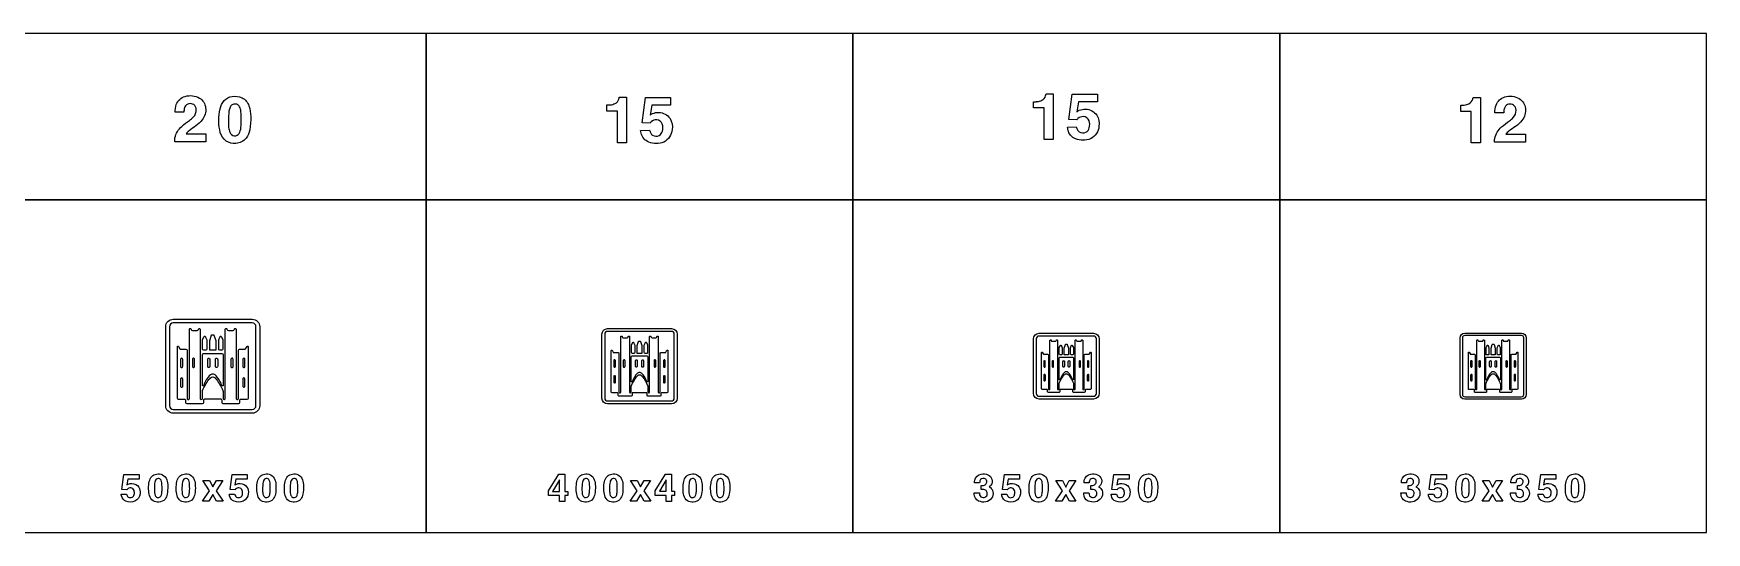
# Model space of a CAD drawing. Extents: x 0 to 18160, y 0 to 2655.
# Drawn here: x 9262 to 18160, y 0 to 2655 of the extents above; entities that cross this region are included whole.
import ezdxf

# ---------------------------------------------------------------- set-up
doc = ezdxf.new("R2010")
doc.units = 0
doc.header["$MEASUREMENT"] = 0

msp = doc.modelspace()

# ---------------------------------------------------------------- linework, layer by layer
for points in [[(9080, 1770), (11350, 1770), (11350, 2655), (9080, 2655)], [(11350, 1770), (13620, 1770), (13620, 2655), (11350, 2655)], [(13620, 1770), (15890, 1770), (15890, 2655), (13620, 2655)], [(15890, 1770), (18160, 1770), (18160, 2655), (15890, 2655)], [(9080, 0), (11350, 0), (11350, 1770), (9080, 1770)], [(11350, 0), (13620, 0), (13620, 1770), (11350, 1770)], [(13620, 0), (15890, 0), (15890, 1770), (13620, 1770)], [(15890, 0), (18160, 0), (18160, 1770), (15890, 1770)], [(10198.2, 221.797), (10163.1, 276.346), (10197.9, 276.346), (10216.2, 242.294), (10234.9, 276.346), (10269, 276.346), (10233.5, 222.318), (10270, 166.299), (10235.4, 166.299), (10215.6, 202.389), (10195.2, 166.299), (10161, 166.299)], [(12001, 222.096), (12055.2, 309.963), (12087.1, 309.963), (12087.1, 219.229), (12103.3, 219.229), (12103.3, 196.409), (12087.1, 196.409), (12087.1, 165.058), (12058.6, 165.058), (12058.6, 196.409), (12001, 196.409)], [(12058.6, 280.769), (12022.6, 219.229), (12058.6, 219.229)], [(12472.5, 221.797), (12437.4, 276.346), (12472.2, 276.347), (12490.5, 242.294), (12509.2, 276.347), (12543.3, 276.347), (12507.8, 222.318), (12544.3, 166.299), (12509.7, 166.299), (12489.9, 202.389), (12469.5, 166.299), (12435.3, 166.299)], [(12569, 222.114), (12623.3, 309.981), (12655.1, 309.981), (12655.1, 219.246), (12671.3, 219.246), (12671.3, 196.427), (12655.1, 196.427), (12655.1, 165.076), (12626.6, 165.076), (12626.6, 196.427), (12569, 196.427)], [(12626.6, 280.787), (12590.6, 219.246), (12626.6, 219.246)], [(14734.2, 221.783), (14699.1, 276.333), (14733.9, 276.333), (14752.1, 242.281), (14770.8, 276.333), (14805, 276.333), (14769.4, 222.304), (14806, 166.285), (14771.4, 166.285), (14751.6, 202.375), (14731.2, 166.285), (14697, 166.285)], [(17004.2, 221.783), (16969.1, 276.333), (17003.9, 276.333), (17022.1, 242.281), (17040.8, 276.333), (17075, 276.333), (17039.4, 222.304), (17076, 166.285), (17041.4, 166.285), (17021.6, 202.375), (17001.2, 166.285), (16967, 166.285)]]:
    msp.add_lwpolyline(points, close=True)
for points in [[(10012.9, 2078.85, -0.0640343), (10014.2, 2099.78, -0.161687), (10050, 2160.33, -0.0283718), (10091.8, 2192.71, 0.0545111), (10112.7, 2210.64, 0.192461), (10127.7, 2250.18, 0.234238), (10114.1, 2276.56, 0.196223), (10088.8, 2281.34, 0.252425), (10066.8, 2264.16, 0.0856617), (10062.7, 2247.14, 0.0202329), (10062, 2235.45), (10015.3, 2235.45, -0.0983795), (10021.4, 2276.76, -0.245047), (10067.6, 2319.89, -0.207102), (10144.5, 2311.55, -0.233443), (10177, 2259.22, -0.20961), (10158.8, 2195.04, -0.0785124), (10124.9, 2163.57, 0.0107372), (10089.1, 2137.78, 0.0665092), (10073.2, 2121.74), (10177.7, 2121.74), (10177.7, 2078.85)], [(10247.9, 2191.49, -0.0563084), (10253.9, 2254.33, -0.130301), (10276.1, 2298.12, -0.174843), (10317.9, 2319.53, -0.147552), (10371, 2312.9, -0.192146), (10407.8, 2269.73, -0.0833996), (10417.1, 2212.7, -0.0545507), (10412.1, 2141.92, -0.116773), (10393, 2097.85, -0.221099), (10338.1, 2070.16, -0.162564), (10286.7, 2082.68, -0.174743), (10255.4, 2128.1, -0.0640867), (10247.9, 2186.79)], [(12310.9, 2274.45), (12324.1, 2274.45, 0.0261527), (12330.1, 2275.12, 0.0824327), (12354.9, 2282.34, 0.211118), (12374.9, 2306.08, 0.0230957), (12377.6, 2315.99), (12415.7, 2315.99), (12415.7, 2074.01), (12367.1, 2074.01), (12367.1, 2241.03), (12310.9, 2241.03)], [(12491, 2139), (12538, 2140.78, 0.0452719), (12544.4, 2124.55, 0.0567733), (12549.1, 2117.67, 0.070207), (12553.5, 2114.2, 0.264984), (12589.6, 2112.3, 0.20748), (12607, 2135.41, 0.147389), (12605.8, 2173.44, 0.308532), (12576.4, 2194.85, 0.215743), (12546.7, 2184.62, 0.028781), (12541.3, 2178.38), (12498.7, 2180.39), (12516.5, 2315.07), (12650.5, 2315.07), (12650.5, 2273.2), (12550.1, 2273.2), (12541.1, 2221.19, -0.0211252), (12554.1, 2228.73, -0.121371), (12587.4, 2234.58, -0.244671), (12647.2, 2202.63, -0.173069), (12658.8, 2143.5, -0.256779), (12613.6, 2077.51, -0.199585), (12534, 2076.44, -0.245625), (12493.7, 2125.34, -0.0170062)], [(14580.9, 2291.94), (14594, 2291.94, 0.0261527), (14600.1, 2292.61, 0.0824327), (14624.9, 2299.84, 0.211118), (14644.9, 2323.58, 0.0230957), (14647.6, 2333.49), (14685.7, 2333.49), (14685.7, 2091.51), (14637.1, 2091.51), (14637.1, 2258.53), (14580.9, 2258.53)], [(14761, 2156.5), (14808, 2158.28, 0.0452719), (14814.4, 2142.04, 0.0567733), (14819.1, 2135.17, 0.070207), (14823.5, 2131.7, 0.264984), (14859.6, 2129.8, 0.20748), (14877, 2152.9, 0.147389), (14875.8, 2190.94, 0.308532), (14846.4, 2212.34, 0.215743), (14816.7, 2202.11, 0.028781), (14811.3, 2195.87), (14768.7, 2197.89), (14786.5, 2332.56), (14920.5, 2332.56), (14920.5, 2290.7), (14820.1, 2290.7), (14811.1, 2238.69, -0.0211252), (14824, 2246.23, -0.121371), (14857.4, 2252.08, -0.244671), (14917.2, 2220.12, -0.173069), (14928.7, 2161, -0.256779), (14883.6, 2095.01, -0.199585), (14804, 2093.94, -0.245625), (14763.7, 2142.83, -0.0170062)], [(16852.4, 2273.43), (16865.5, 2273.43, 0.0261527), (16871.5, 2274.1, 0.0824327), (16896.4, 2281.32, 0.211118), (16916.4, 2305.06, 0.0230957), (16919, 2314.97), (16957.1, 2314.97), (16957.1, 2072.99), (16908.5, 2072.99), (16908.5, 2240.01), (16852.4, 2240.01)], [(17032.5, 2075.98, -0.0640343), (17033.8, 2096.92, -0.161687), (17069.6, 2157.46, -0.0283718), (17111.4, 2189.85, 0.0545111), (17132.3, 2207.78, 0.192461), (17147.3, 2247.31, 0.234238), (17133.7, 2273.69, 0.196223), (17108.4, 2278.47, 0.252425), (17086.4, 2261.29, 0.0856617), (17082.3, 2244.27, 0.0202329), (17081.6, 2232.58), (17034.9, 2232.58, -0.0983795), (17041, 2273.89, -0.245047), (17087.1, 2317.02, -0.207102), (17164.1, 2308.69, -0.233443), (17196.6, 2256.36, -0.20961), (17178.4, 2192.18, -0.0785124), (17144.5, 2160.7, 0.0107372), (17108.7, 2134.91, 0.0665092), (17092.8, 2118.88), (17197.3, 2118.88), (17197.3, 2075.98)], [(10299.2, 2160.96, 0.0124589), (10299.8, 2154.64, 0.0668192), (10305.4, 2129.25, 0.615362), (10356.3, 2123.64, 0.0726881), (10361.7, 2136.67, 0.0588562), (10366.4, 2173.95, 0.0389037), (10364.8, 2240.94, 0.084671), (10358.2, 2264.28, 0.156013), (10346.8, 2276.44, 0.143208), (10331, 2279.4, 0.172584), (10315.3, 2273.2, 0.132565), (10305.3, 2257.64, 0.0498315), (10300.8, 2235.92, 0.0368731)], [(10005, 634.997, -0.414213), (9965, 674.997), (9965, 1095, -0.414213), (10005, 1135), (10425, 1135, -0.414213), (10465, 1095), (10465, 674.997, -0.414213), (10425, 634.997)], [(10005, 654.997), (10425, 654.997, 0.414213), (10445, 674.997), (10445, 1095, 0.414213), (10425, 1115), (10005, 1115, 0.414213), (9985, 1095), (9985, 674.997, 0.414213)], [(10215, 827.808, -0.213865), (10227.4, 822.525), (10231.1, 818.558, -0.0188007), (10235.2, 814.441, -0.0566553), (10268.8, 756.271, -0.10326), (10269.8, 751.698), (10269.8, 715.95), (10269.8, 713.051, 0.414011), (10275.8, 707.338, 0.4145), (10281.8, 713.058), (10281.9, 1070.95), (10281.9, 1081.94, -0.413957), (10284.7, 1084.79), (10287.9, 1084.79, -0.361631), (10290.7, 1082.45), (10291.2, 1080.09, 0.361897), (10298.2, 1074.24), (10322.9, 1074.24, 0.364672), (10329.9, 1080.15), (10330.3, 1082.44, -0.364327), (10333.1, 1084.81), (10336.4, 1084.81, -0.413983), (10339.2, 1081.95), (10339.2, 1074.24), (10339.2, 713.058, 0.414406), (10344.9, 707.338), (10345.8, 707.338, 0.414515), (10351.5, 713.058), (10351.5, 970.518, -0.413715), (10357.2, 976.226), (10387.7, 976.222, 0.268302), (10390.2, 977.652), (10397.6, 990.435, -0.766535), (10402.9, 989.007), (10402.9, 976.221), (10402.9, 713.039, -0.413683), (10397.2, 707.33), (10363, 707.33, 0.414575), (10357.3, 701.613), (10357.3, 690.899, -0.413793), (10351.6, 685.187), (10270.4, 685.187, -0.414028), (10264.7, 690.903), (10264.7, 695.05), (10264.7, 699.156), (10264.7, 703.122, 0.414398), (10259, 708.835), (10215, 708.835), (10171, 708.835, 0.414398), (10165.3, 703.122), (10165.3, 699.156), (10165.3, 695.05), (10165.3, 690.903, -0.414028), (10159.6, 685.187), (10078.4, 685.187, -0.413793), (10072.7, 690.899), (10072.7, 701.613, 0.414575), (10067, 707.33), (10032.8, 707.33, -0.413683), (10027.1, 713.039), (10027.1, 976.221), (10027.1, 989.007, -0.766535), (10032.4, 990.435), (10039.8, 977.652, 0.268302), (10042.3, 976.222), (10072.8, 976.226, -0.413715), (10078.5, 970.518), (10078.5, 713.058, 0.414515), (10084.2, 707.338), (10085.1, 707.338, 0.414406), (10090.8, 713.058), (10090.8, 1074.24), (10090.8, 1081.95, -0.413983), (10093.6, 1084.81), (10096.9, 1084.81, -0.364327), (10099.7, 1082.44), (10100.1, 1080.15, 0.364672), (10107.1, 1074.24), (10131.8, 1074.24, 0.361897), (10138.8, 1080.09), (10139.3, 1082.45, -0.361631), (10142.1, 1084.79), (10145.3, 1084.79, -0.413957), (10148.1, 1081.94), (10148.1, 1070.95), (10148.2, 713.058, 0.4145), (10154.2, 707.338, 0.414011), (10160.2, 713.051), (10160.2, 715.95), (10160.2, 751.698, -0.10326), (10161.2, 756.271, -0.0566553), (10194.8, 814.441, -0.0188007), (10198.9, 818.558), (10202.6, 822.525, -0.213865)], [(12315, 684.997, -0.414213), (12285, 714.997), (12285, 1055, -0.414213), (12315, 1085), (12655, 1085, -0.414213), (12685, 1055), (12685, 714.997, -0.414213), (12655, 684.997)], [(12315, 699.997), (12655, 699.997, 0.414213), (12670, 714.997), (12670, 1055, 0.414213), (12655, 1070), (12315, 1070, 0.414213), (12300, 1055), (12300, 714.997, 0.414213)], [(10169.6, 1042.69, -0.143907), (10171.3, 1044.39, -0.315828), (10174.7, 1043.54, -0.00437093), (10176.2, 1041.09, -0.03275), (10177.4, 1038.79), (10183.3, 1025.61), (10183.3, 976.069, -0.413808), (10177.6, 970.36), (10166.9, 970.359, -0.413817), (10161.2, 976.069), (10161.2, 1026.11)], [(10215, 1051.92), (10219.1, 1051.92, -0.324778), (10221.8, 1049.95), (10230.9, 1021.88), (10230.9, 970.367), (10215, 970.367), (10199, 970.367), (10199, 1021.88), (10208.2, 1049.95, -0.324778), (10210.9, 1051.92)], [(10260.4, 1042.69), (10268.8, 1026.11), (10268.8, 976.069, -0.413817), (10263.1, 970.359), (10252.4, 970.36, -0.413808), (10246.7, 976.069), (10246.7, 1025.61), (10252.6, 1038.79, -0.03275), (10253.8, 1041.09, -0.00437093), (10255.3, 1043.54, -0.315828), (10258.7, 1044.39, -0.143907)], [(12485, 839.246, -0.213865), (12494.9, 835.02), (12497.9, 831.846, -0.0188007), (12501.2, 828.552, -0.0566553), (12528.1, 782.016, -0.10326), (12528.8, 778.358), (12528.8, 749.76), (12528.8, 747.441, 0.414011), (12533.6, 742.87, 0.4145), (12538.5, 747.446), (12538.5, 1033.76), (12538.5, 1042.55, -0.413957), (12540.8, 1044.83), (12543.3, 1044.83, -0.361631), (12545.6, 1042.96), (12545.9, 1041.07, 0.361897), (12551.5, 1036.39), (12571.3, 1036.39, 0.364672), (12576.9, 1041.12), (12577.2, 1042.95, -0.364327), (12579.5, 1044.85), (12582.1, 1044.85, -0.413983), (12584.4, 1042.56), (12584.4, 1036.39), (12584.4, 747.446, 0.414406), (12588.9, 742.87), (12589.6, 742.87, 0.414515), (12594.2, 747.446), (12594.2, 953.414, -0.413715), (12598.8, 957.981), (12623.2, 957.977, 0.268302), (12625.2, 959.121), (12631.1, 969.348, -0.766535), (12635.3, 968.205), (12635.3, 957.976), (12635.3, 747.43, -0.413683), (12630.8, 742.864), (12603.4, 742.864, 0.414575), (12598.8, 738.29), (12598.8, 729.718, -0.413793), (12594.3, 725.149), (12529.3, 725.149, -0.414028), (12524.8, 729.722), (12524.8, 733.04), (12524.8, 736.324), (12524.8, 739.497, 0.414398), (12520.2, 744.068), (12485, 744.068), (12449.8, 744.068, 0.414398), (12445.2, 739.497), (12445.2, 736.324), (12445.2, 733.04), (12445.2, 729.722, -0.414028), (12440.7, 725.149), (12375.7, 725.149, -0.413793), (12371.2, 729.718), (12371.2, 738.29, 0.414575), (12366.6, 742.864), (12339.2, 742.864, -0.413683), (12334.7, 747.43), (12334.7, 957.976), (12334.7, 968.205, -0.766535), (12338.9, 969.348), (12344.8, 959.121, 0.268302), (12346.8, 957.977), (12371.2, 957.981, -0.413715), (12375.8, 953.414), (12375.8, 747.446, 0.414515), (12380.4, 742.87), (12381.1, 742.87, 0.414406), (12385.6, 747.446), (12385.6, 1036.39), (12385.6, 1042.56, -0.413983), (12387.9, 1044.85), (12390.5, 1044.85, -0.364327), (12392.7, 1042.95), (12393.1, 1041.12, 0.364672), (12398.7, 1036.39), (12418.5, 1036.39, 0.361897), (12424.1, 1041.07), (12424.4, 1042.96, -0.361631), (12426.7, 1044.83), (12429.2, 1044.83, -0.413957), (12431.5, 1042.55), (12431.5, 1033.76), (12431.5, 747.446, 0.4145), (12436.3, 742.87, 0.414011), (12441.2, 747.441), (12441.2, 749.76), (12441.2, 778.358, -0.10326), (12441.9, 782.016, -0.0566553), (12468.8, 828.552, -0.0188007), (12472.1, 831.846), (12475.1, 835.02, -0.213865)], [(12448.7, 1011.15, -0.143907), (12450, 1012.51, -0.315828), (12452.8, 1011.84, -0.00437093), (12454, 1009.87, -0.03275), (12454.9, 1008.03), (12459.7, 997.485), (12459.7, 957.855, -0.413808), (12455.1, 953.288), (12446.5, 953.287, -0.413817), (12442, 957.855), (12442, 997.885)], [(12485, 1018.54), (12488.3, 1018.54, -0.324778), (12490.4, 1016.96), (12497.8, 994.507), (12497.8, 953.293), (12485, 953.293), (12472.2, 953.293), (12472.2, 994.507), (12479.6, 1016.96, -0.324778), (12481.7, 1018.54)], [(12521.3, 1011.15), (12528, 997.885), (12528, 957.855, -0.413817), (12523.5, 953.287), (12514.9, 953.288, -0.413808), (12510.3, 957.855), (12510.3, 997.485), (12515.1, 1008.03, -0.03275), (12516, 1009.87, -0.00437093), (12517.2, 1011.84, -0.315828), (12520, 1012.51, -0.143907)], [(14610, 709.997, -0.414213), (14580, 739.997), (14580, 1030, -0.414213), (14610, 1060), (14900, 1060, -0.414213), (14930, 1030), (14930, 739.997, -0.414213), (14900, 709.997)], [(14610, 724.997), (14900, 724.997, 0.414213), (14915, 739.997), (14915, 1030, 0.414213), (14900, 1045), (14610, 1045, 0.414213), (14595, 1030), (14595, 739.997, 0.414213)], [(14755, 844.965, -0.213865), (14763.7, 841.267), (14766.3, 838.49, -0.0188007), (14769.2, 835.608, -0.0566553), (14792.7, 794.889, -0.10326), (14793.4, 791.688), (14793.4, 766.664), (14793.4, 764.635, 0.414011), (14797.6, 760.636, 0.4145), (14801.8, 764.64), (14801.8, 1015.16), (14801.8, 1022.85, -0.413957), (14803.8, 1024.85), (14806, 1024.85, -0.361631), (14808, 1023.21), (14808.3, 1021.56, 0.361897), (14813.2, 1017.46), (14830.5, 1017.46, 0.364672), (14835.4, 1021.6), (14835.7, 1023.2, -0.364327), (14837.7, 1024.86), (14839.9, 1024.86, -0.413983), (14841.9, 1022.86), (14841.9, 1017.46), (14842, 764.64, 0.414406), (14845.9, 760.636), (14846.6, 760.636, 0.414515), (14850.6, 764.64), (14850.6, 944.862, -0.413715), (14854.6, 948.858), (14875.9, 948.855, 0.268302), (14877.6, 949.856), (14882.8, 958.804, -0.766535), (14886.5, 957.804), (14886.5, 948.854), (14886.6, 764.626, -0.413683), (14882.6, 760.63), (14858.6, 760.63, 0.414575), (14854.6, 756.628), (14854.6, 749.128, -0.413793), (14850.6, 745.13), (14793.8, 745.13, -0.414028), (14789.8, 749.131), (14789.8, 752.035), (14789.8, 754.909), (14789.8, 757.685, 0.414398), (14785.8, 761.684), (14755, 761.684), (14724.2, 761.684, 0.414398), (14720.2, 757.685), (14720.2, 754.909), (14720.2, 752.035), (14720.2, 749.131, -0.414028), (14716.2, 745.13), (14659.4, 745.13, -0.413793), (14655.4, 749.128), (14655.4, 756.628, 0.414575), (14651.4, 760.63), (14627.4, 760.63, -0.413683), (14623.4, 764.626), (14623.4, 948.854), (14623.4, 957.804, -0.766535), (14627.2, 958.804), (14632.3, 949.856, 0.268302), (14634.1, 948.855), (14655.4, 948.858, -0.413715), (14659.4, 944.862), (14659.4, 764.64, 0.414515), (14663.4, 760.636), (14664, 760.636, 0.414406), (14668, 764.64), (14668, 1017.46), (14668, 1022.86, -0.413983), (14670, 1024.86), (14672.3, 1024.86, -0.364327), (14674.3, 1023.2), (14674.6, 1021.6, 0.364672), (14679.5, 1017.46), (14696.8, 1017.46, 0.361897), (14701.7, 1021.56), (14702, 1023.21, -0.361631), (14704, 1024.85), (14706.2, 1024.85, -0.413957), (14708.2, 1022.85), (14708.2, 1015.16), (14708.2, 764.64, 0.4145), (14712.4, 760.636, 0.414011), (14716.6, 764.635), (14716.6, 766.664), (14716.6, 791.688, -0.10326), (14717.3, 794.889, -0.0566553), (14740.8, 835.608, -0.0188007), (14743.7, 838.49), (14746.3, 841.267, -0.213865)], [(14723.2, 995.381, -0.143907), (14724.4, 996.575, -0.315828), (14726.8, 995.98, -0.00437093), (14727.9, 994.265, -0.03275), (14728.7, 992.654), (14732.8, 983.424), (14732.8, 948.747, -0.413808), (14728.8, 944.751), (14721.3, 944.75, -0.413817), (14717.3, 948.747), (14717.3, 983.774)], [(14755, 1001.84), (14757.9, 1001.84, -0.324778), (14759.8, 1000.46), (14766.2, 980.818), (14766.2, 944.756), (14755, 944.756), (14743.8, 944.756), (14743.8, 980.818), (14750.2, 1000.46, -0.324778), (14752.1, 1001.84)], [(14786.8, 995.381), (14792.7, 983.774), (14792.7, 948.747, -0.413817), (14788.7, 944.75), (14781.2, 944.751, -0.413808), (14777.2, 948.747), (14777.2, 983.424), (14781.3, 992.654, -0.03275), (14782.1, 994.265, -0.00437093), (14783.2, 995.98, -0.315828), (14785.6, 996.575, -0.143907)], [(16874, 709.997, -0.414213), (16850, 733.997), (16850, 1036, -0.414213), (16874, 1060), (17176, 1060, -0.414213), (17200, 1036), (17200, 733.997, -0.414213), (17176, 709.997)], [(16874, 721.997), (17176, 721.997, 0.414213), (17188, 733.997), (17188, 1036, 0.414213), (17176, 1048), (16874, 1048, 0.414213), (16862, 1036), (16862, 733.997, 0.414213)], [(17025, 844.965, -0.213865), (17033.7, 841.267), (17036.3, 838.49, -0.0188007), (17039.2, 835.608, -0.0566553), (17062.7, 794.889, -0.10326), (17063.4, 791.688), (17063.4, 766.664), (17063.4, 764.635, 0.414011), (17067.6, 760.636, 0.4145), (17071.8, 764.64), (17071.8, 1015.16), (17071.8, 1022.85, -0.413957), (17073.8, 1024.85), (17076, 1024.85, -0.361631), (17078, 1023.21), (17078.3, 1021.56, 0.361897), (17083.2, 1017.46), (17100.5, 1017.46, 0.364672), (17105.4, 1021.6), (17105.7, 1023.2, -0.364327), (17107.7, 1024.86), (17109.9, 1024.86, -0.413983), (17111.9, 1022.86), (17111.9, 1017.46), (17112, 764.64, 0.414406), (17115.9, 760.636), (17116.6, 760.636, 0.414515), (17120.6, 764.64), (17120.6, 944.862, -0.413715), (17124.6, 948.858), (17145.9, 948.855, 0.268302), (17147.6, 949.856), (17152.8, 958.804, -0.766535), (17156.5, 957.804), (17156.5, 948.854), (17156.6, 764.626, -0.413683), (17152.6, 760.63), (17128.6, 760.63, 0.414575), (17124.6, 756.628), (17124.6, 749.128, -0.413793), (17120.6, 745.13), (17063.8, 745.13, -0.414028), (17059.8, 749.131), (17059.8, 752.035), (17059.8, 754.909), (17059.8, 757.685, 0.414398), (17055.8, 761.684), (17025, 761.684), (16994.2, 761.684, 0.414398), (16990.2, 757.685), (16990.2, 754.909), (16990.2, 752.035), (16990.2, 749.131, -0.414028), (16986.2, 745.13), (16929.4, 745.13, -0.413793), (16925.4, 749.128), (16925.4, 756.628, 0.414575), (16921.4, 760.63), (16897.4, 760.63, -0.413683), (16893.4, 764.626), (16893.4, 948.854), (16893.4, 957.804, -0.766535), (16897.2, 958.804), (16902.3, 949.856, 0.268302), (16904.1, 948.855), (16925.4, 948.858, -0.413715), (16929.4, 944.862), (16929.4, 764.64, 0.414515), (16933.4, 760.636), (16934, 760.636, 0.414406), (16938, 764.64), (16938, 1017.46), (16938, 1022.86, -0.413983), (16940, 1024.86), (16942.3, 1024.86, -0.364327), (16944.3, 1023.2), (16944.6, 1021.6, 0.364672), (16949.5, 1017.46), (16966.8, 1017.46, 0.361897), (16971.7, 1021.56), (16972, 1023.21, -0.361631), (16974, 1024.85), (16976.2, 1024.85, -0.413957), (16978.2, 1022.85), (16978.2, 1015.16), (16978.2, 764.64, 0.4145), (16982.4, 760.636, 0.414011), (16986.6, 764.635), (16986.6, 766.664), (16986.6, 791.688, -0.10326), (16987.3, 794.889, -0.0566553), (17010.8, 835.608, -0.0188007), (17013.7, 838.49), (17016.3, 841.267, -0.213865)], [(16993.2, 995.381, -0.143907), (16994.4, 996.575, -0.315828), (16996.8, 995.98, -0.00437093), (16997.9, 994.265, -0.03275), (16998.7, 992.654), (17002.8, 983.424), (17002.8, 948.747, -0.413808), (16998.8, 944.751), (16991.3, 944.75, -0.413817), (16987.3, 948.747), (16987.3, 983.774)], [(17025, 1001.84), (17027.9, 1001.84, -0.324778), (17029.8, 1000.46), (17036.2, 980.818), (17036.2, 944.756), (17025, 944.756), (17013.8, 944.756), (17013.8, 980.818), (17020.2, 1000.46, -0.324778), (17022.1, 1001.84)], [(17056.8, 995.381), (17062.7, 983.774), (17062.7, 948.747, -0.413817), (17058.7, 944.75), (17051.2, 944.751, -0.413808), (17047.2, 948.747), (17047.2, 983.424), (17051.3, 992.654, -0.03275), (17052.1, 994.265, -0.00437093), (17053.2, 995.98, -0.315828), (17055.6, 996.575, -0.143907)], [(10049.4, 927.152, 0.23797), (10044.9, 924.804, 0.160744), (10043.6, 920.729), (10043.6, 884.498, 0.210828), (10045.7, 879.523, 0.18663), (10049.5, 878.075, 0.238071), (10054, 880.415, 0.160792), (10055.3, 884.498), (10055.3, 920.727, 0.210924), (10053.1, 925.711, 0.186708)], [(10112.6, 927.152, 0.23797), (10108.1, 924.804, 0.160744), (10106.8, 920.729), (10106.8, 884.498, 0.210828), (10108.9, 879.523, 0.18663), (10112.6, 878.075, 0.238071), (10117.2, 880.415, 0.160792), (10118.5, 884.498), (10118.5, 920.727, 0.210924), (10116.3, 925.711, 0.186708)], [(10215, 952.998), (10264, 952.998, -0.413678), (10269.7, 947.29), (10269.7, 781.049), (10264.7, 781.049), (10263.3, 781.074, 0.139294), (10227.5, 839.096, 0.187608), (10219.8, 842.096), (10215, 842.095), (10210.2, 842.096, 0.187608), (10202.5, 839.096, 0.139294), (10166.7, 781.074), (10165.3, 781.049), (10160.3, 781.049), (10160.3, 947.29, -0.413678), (10166, 952.998)], [(10194.3, 927.152, -0.238293), (10198.8, 924.82, -0.160912), (10200.2, 920.727), (10200.2, 884.498, -0.210746), (10198, 879.525, -0.186552), (10194.3, 878.075, -0.238175), (10189.8, 880.413, -0.160853), (10188.4, 884.498), (10188.4, 920.729, -0.210664), (10190.6, 925.694, -0.186486)], [(10235.7, 927.152, -0.23797), (10240.2, 924.804, -0.160744), (10241.6, 920.729), (10241.6, 884.498, -0.210828), (10239.4, 879.523, -0.18663), (10235.7, 878.075, -0.238071), (10231.2, 880.415, -0.160792), (10229.8, 884.498), (10229.8, 920.727, -0.210924), (10232, 925.711, -0.186708)], [(10317.4, 927.152, 0.238293), (10312.8, 924.82, 0.160912), (10311.5, 920.727), (10311.5, 884.498, 0.210746), (10313.6, 879.525, 0.186552), (10317.4, 878.075, 0.238175), (10321.9, 880.413, 0.160853), (10323.2, 884.498), (10323.2, 920.729, 0.210664), (10321.1, 925.694, 0.186486)], [(10380.6, 927.152, 0.238293), (10376, 924.82, 0.160912), (10374.7, 920.727), (10374.7, 884.498, 0.210746), (10376.8, 879.525, 0.186552), (10380.5, 878.075, 0.238175), (10385.1, 880.413, 0.160853), (10386.4, 884.498), (10386.4, 920.729, 0.210664), (10384.3, 925.694, 0.186486)], [(12352.5, 918.721, 0.23797), (12348.9, 916.843, 0.160744), (12347.9, 913.582), (12347.9, 884.598, 0.210828), (12349.6, 880.618, 0.18663), (12352.6, 879.46, 0.238071), (12356.2, 881.331, 0.160792), (12357.3, 884.598), (12357.3, 913.581, 0.210924), (12355.5, 917.568, 0.186708)], [(12403.1, 918.721, 0.23797), (12399.5, 916.843, 0.160744), (12398.4, 913.582), (12398.4, 884.598, 0.210828), (12400.1, 880.618, 0.18663), (12403.1, 879.46, 0.238071), (12406.7, 881.331, 0.160792), (12407.8, 884.598), (12407.8, 913.581, 0.210924), (12406.1, 917.568, 0.186708)], [(12485, 939.398), (12524.2, 939.398, -0.413678), (12528.8, 934.831), (12528.8, 801.839), (12524.8, 801.839), (12523.6, 801.859, 0.139294), (12495, 848.276, 0.187608), (12488.8, 850.676), (12485, 850.675), (12481.2, 850.676, 0.187608), (12475, 848.276, 0.139294), (12446.4, 801.859), (12445.2, 801.839), (12441.2, 801.839), (12441.2, 934.831, -0.413678), (12445.8, 939.398)], [(12468.4, 918.721, -0.238293), (12472.1, 916.856, -0.160912), (12473.1, 913.581), (12473.1, 884.598, -0.210746), (12471.4, 880.619, -0.186552), (12468.4, 879.46, -0.238175), (12464.8, 881.33, -0.160853), (12463.7, 884.598), (12463.7, 913.582, -0.210664), (12465.5, 917.555, -0.186486)], [(12501.6, 918.721, -0.23797), (12505.2, 916.843, -0.160744), (12506.3, 913.582), (12506.3, 884.598, -0.210828), (12504.5, 880.618, -0.18663), (12501.5, 879.46, -0.238071), (12497.9, 881.331, -0.160792), (12496.8, 884.598), (12496.8, 913.581, -0.210924), (12498.6, 917.568, -0.186708)], [(12566.9, 918.721, 0.238293), (12563.3, 916.856, 0.160912), (12562.2, 913.581), (12562.2, 884.598, 0.210746), (12563.9, 880.619, 0.186552), (12566.9, 879.46, 0.238175), (12570.5, 881.33, 0.160853), (12571.6, 884.598), (12571.6, 913.582, 0.210664), (12569.9, 917.555, 0.186486)], [(12617.5, 918.721, 0.238293), (12613.8, 916.856, 0.160912), (12612.7, 913.581), (12612.7, 884.598, 0.210746), (12614.5, 880.619, 0.186552), (12617.4, 879.46, 0.238175), (12621.1, 881.33, 0.160853), (12622.1, 884.598), (12622.1, 913.582, 0.210664), (12620.4, 917.555, 0.186486)], [(14639.1, 914.505, 0.23797), (14635.9, 912.862, 0.160744), (14635, 910.009), (14635, 884.648, 0.210828), (14636.5, 881.165, 0.18663), (14639.1, 880.152, 0.238071), (14642.3, 881.789, 0.160792), (14643.2, 884.648), (14643.2, 910.008, 0.210924), (14641.7, 913.497, 0.186708)], [(14683.3, 914.505, 0.23797), (14680.2, 912.862, 0.160744), (14679.2, 910.009), (14679.2, 884.648, 0.210828), (14680.7, 881.165, 0.18663), (14683.3, 880.152, 0.238071), (14686.5, 881.789, 0.160792), (14687.5, 884.648), (14687.5, 910.008, 0.210924), (14685.9, 913.497, 0.186708)], [(14755, 932.598), (14789.3, 932.598, -0.413678), (14793.3, 928.602), (14793.3, 812.234), (14789.8, 812.234), (14788.8, 812.251, 0.139294), (14763.7, 852.867, 0.187608), (14758.3, 854.966), (14755, 854.966), (14751.7, 854.966, 0.187608), (14746.3, 852.867, 0.139294), (14721.2, 812.251), (14720.2, 812.234), (14716.7, 812.234), (14716.7, 928.602, -0.413678), (14720.7, 932.598)], [(14740.5, 914.505, -0.238293), (14743.7, 912.873, -0.160912), (14744.6, 910.008), (14744.6, 884.648, -0.210746), (14743.1, 881.166, -0.186552), (14740.5, 880.152, -0.238175), (14737.3, 881.789, -0.160853), (14736.4, 884.648), (14736.4, 910.009, -0.210664), (14737.9, 913.485, -0.186486)], [(14769.5, 914.505, -0.23797), (14772.7, 912.862, -0.160744), (14773.6, 910.009), (14773.6, 884.648, -0.210828), (14772.1, 881.165, -0.18663), (14769.5, 880.152, -0.238071), (14766.3, 881.789, -0.160792), (14765.4, 884.648), (14765.4, 910.008, -0.210924), (14766.9, 913.497, -0.186708)], [(14826.7, 914.505, 0.238293), (14823.5, 912.873, 0.160912), (14822.5, 910.008), (14822.5, 884.648, 0.210746), (14824.1, 881.166, 0.186552), (14826.7, 880.152, 0.238175), (14829.8, 881.789, 0.160853), (14830.8, 884.648), (14830.8, 910.009, 0.210664), (14829.3, 913.485, 0.186486)], [(14870.9, 914.505, 0.238293), (14867.7, 912.873, 0.160912), (14866.8, 910.008), (14866.8, 884.648, 0.210746), (14868.3, 881.166, 0.186552), (14870.9, 880.152, 0.238175), (14874.1, 881.789, 0.160853), (14875, 884.648), (14875, 910.009, 0.210664), (14873.5, 913.485, 0.186486)], [(16909.1, 914.505, 0.23797), (16905.9, 912.862, 0.160744), (16905, 910.009), (16905, 884.648, 0.210828), (16906.5, 881.165, 0.18663), (16909.1, 880.152, 0.238071), (16912.3, 881.789, 0.160792), (16913.2, 884.648), (16913.2, 910.008, 0.210924), (16911.7, 913.497, 0.186708)], [(16953.3, 914.505, 0.23797), (16950.2, 912.862, 0.160744), (16949.2, 910.009), (16949.2, 884.648, 0.210828), (16950.7, 881.165, 0.18663), (16953.3, 880.152, 0.238071), (16956.5, 881.789, 0.160792), (16957.5, 884.648), (16957.5, 910.008, 0.210924), (16955.9, 913.497, 0.186708)], [(17025, 932.598), (17059.3, 932.598, -0.413678), (17063.3, 928.602), (17063.3, 812.234), (17059.8, 812.234), (17058.8, 812.251, 0.139294), (17033.7, 852.867, 0.187608), (17028.3, 854.966), (17025, 854.966), (17021.7, 854.966, 0.187608), (17016.3, 852.867, 0.139294), (16991.2, 812.251), (16990.2, 812.234), (16986.7, 812.234), (16986.7, 928.602, -0.413678), (16990.7, 932.598)], [(17010.5, 914.505, -0.238293), (17013.7, 912.873, -0.160912), (17014.6, 910.008), (17014.6, 884.648, -0.210746), (17013.1, 881.166, -0.186552), (17010.5, 880.152, -0.238175), (17007.3, 881.789, -0.160853), (17006.4, 884.648), (17006.4, 910.009, -0.210664), (17007.9, 913.485, -0.186486)], [(17039.5, 914.505, -0.23797), (17042.7, 912.862, -0.160744), (17043.6, 910.009), (17043.6, 884.648, -0.210828), (17042.1, 881.165, -0.18663), (17039.5, 880.152, -0.238071), (17036.3, 881.789, -0.160792), (17035.4, 884.648), (17035.4, 910.008, -0.210924), (17036.9, 913.497, -0.186708)], [(17096.7, 914.505, 0.238293), (17093.5, 912.873, 0.160912), (17092.5, 910.008), (17092.5, 884.648, 0.210746), (17094.1, 881.166, 0.186552), (17096.7, 880.152, 0.238175), (17099.8, 881.789, 0.160853), (17100.8, 884.648), (17100.8, 910.009, 0.210664), (17099.3, 913.485, 0.186486)], [(17140.9, 914.505, 0.238293), (17137.7, 912.873, 0.160912), (17136.8, 910.008), (17136.8, 884.648, 0.210746), (17138.3, 881.166, 0.186552), (17140.9, 880.152, 0.238175), (17144.1, 881.789, 0.160853), (17145, 884.648), (17145, 910.009, 0.210664), (17143.5, 913.485, 0.186486)], [(10049.7, 822.165, 0.23797), (10045.2, 819.818, 0.160744), (10043.8, 815.742), (10043.8, 779.512, 0.210828), (10046, 774.537, 0.18663), (10049.7, 773.089, 0.238071), (10054.3, 775.429, 0.160792), (10055.6, 779.512), (10055.6, 815.741, 0.210924), (10053.4, 820.725, 0.186708)], [(10380.3, 822.165, 0.238293), (10375.8, 819.834, 0.160912), (10374.4, 815.741), (10374.4, 779.512, 0.210746), (10376.6, 774.538, 0.186552), (10380.3, 773.089, 0.238175), (10384.8, 775.427, 0.160853), (10386.2, 779.512), (10386.2, 815.742, 0.210664), (10384, 820.708, 0.186486)], [(12352.7, 834.732, 0.23797), (12349.1, 832.853, 0.160744), (12348.1, 829.593), (12348.1, 800.609, 0.210828), (12349.8, 796.629, 0.18663), (12352.8, 795.47, 0.238071), (12356.4, 797.342, 0.160792), (12357.5, 800.609), (12357.5, 829.592, 0.210924), (12355.7, 833.579, 0.186708)], [(12617.3, 834.732, 0.238293), (12613.6, 832.866, 0.160912), (12612.5, 829.592), (12612.5, 800.609, 0.210746), (12614.2, 796.63, 0.186552), (12617.2, 795.47, 0.238175), (12620.8, 797.341, 0.160853), (12621.9, 800.609), (12621.9, 829.593, 0.210664), (12620.2, 833.566, 0.186486)], [(14639.3, 841.015, 0.23797), (14636.1, 839.372, 0.160744), (14635.2, 836.519), (14635.2, 811.158, 0.210828), (14636.7, 807.675, 0.18663), (14639.3, 806.661, 0.238071), (14642.5, 808.299, 0.160792), (14643.4, 811.158), (14643.4, 836.518, 0.210924), (14641.9, 840.006, 0.186708)], [(14870.7, 841.015, 0.238293), (14867.5, 839.383, 0.160912), (14866.6, 836.518), (14866.6, 811.158, 0.210746), (14868.1, 807.676, 0.186552), (14870.7, 806.661, 0.238175), (14873.9, 808.298, 0.160853), (14874.8, 811.158), (14874.8, 836.519, 0.210664), (14873.3, 839.995, 0.186486)], [(16909.3, 841.015, 0.23797), (16906.1, 839.372, 0.160744), (16905.2, 836.519), (16905.2, 811.158, 0.210828), (16906.7, 807.675, 0.18663), (16909.3, 806.661, 0.238071), (16912.5, 808.299, 0.160792), (16913.4, 811.158), (16913.4, 836.518, 0.210924), (16911.9, 840.006, 0.186708)], [(17140.7, 841.015, 0.238293), (17137.5, 839.383, 0.160912), (17136.6, 836.518), (17136.6, 811.158, 0.210746), (17138.1, 807.676, 0.186552), (17140.7, 806.661, 0.238175), (17143.9, 808.298, 0.160853), (17144.8, 811.158), (17144.8, 836.519, 0.210664), (17143.3, 839.995, 0.186486)], [(9727.75, 203.882), (9755.92, 204.948, 0.0452719), (9759.76, 195.209, 0.0567733), (9762.6, 191.086, 0.070207), (9765.26, 189, 0.264984), (9786.87, 187.863, 0.20748), (9797.32, 201.725, 0.147389), (9796.63, 224.545, 0.308532), (9779, 237.389, 0.215743), (9761.13, 231.251, 0.028781), (9757.91, 227.507), (9732.34, 228.716), (9743.03, 309.521), (9823.46, 309.521), (9823.46, 284.403), (9763.2, 284.403), (9757.82, 253.195, -0.0211252), (9765.57, 257.721, -0.121371), (9785.57, 261.228, -0.244671), (9821.44, 242.057, -0.173069), (9828.39, 206.583, -0.256779), (9801.28, 166.986, -0.199585), (9753.55, 166.346, -0.245625), (9729.38, 195.683, -0.0170062)], [(9874.18, 234.284, -0.0563084), (9877.8, 271.986, -0.130301), (9891.12, 298.265, -0.174843), (9916.22, 311.109, -0.147552), (9948.09, 307.128, -0.192146), (9970.17, 281.227, -0.0833996), (9975.72, 247.009, -0.0545507), (9972.71, 204.545, -0.116773), (9961.26, 178.099, -0.221099), (9928.35, 161.488, -0.162564), (9897.47, 169, -0.174743), (9878.7, 196.251, -0.0640867), (9874.23, 231.464)], [(9905.01, 215.967, 0.0124589), (9905.32, 212.175, 0.0668192), (9908.68, 196.938, 0.615362), (9939.23, 193.573, 0.0726881), (9942.5, 201.393, 0.0588562), (9945.32, 223.763, 0.0389037), (9944.34, 263.953, 0.084671), (9940.39, 277.957, 0.156013), (9933.51, 285.256, 0.143208), (9924.08, 287.033, 0.172584), (9914.63, 283.313, 0.132565), (9908.66, 273.976, 0.0498315), (9905.93, 260.943, 0.0368731)], [(10020.9, 234.284, -0.0563084), (10024.5, 271.986, -0.130301), (10037.9, 298.265, -0.174843), (10063, 311.109, -0.147552), (10094.8, 307.128, -0.192146), (10116.9, 281.227, -0.0833996), (10122.5, 247.009, -0.0545507), (10119.5, 204.545, -0.116773), (10108, 178.1, -0.221099), (10075.1, 161.488, -0.162564), (10044.2, 169, -0.174743), (10025.5, 196.251, -0.0640867), (10021, 231.464)], [(10051.8, 215.967, 0.0124589), (10052.1, 212.175, 0.0668192), (10055.4, 196.938, 0.615362), (10086, 193.573, 0.0726881), (10089.2, 201.393, 0.0588562), (10092.1, 223.763, 0.0389037), (10091.1, 263.953, 0.084671), (10087.1, 277.957, 0.156013), (10080.3, 285.256, 0.143208), (10070.8, 287.033, 0.172584), (10061.4, 283.313, 0.132565), (10055.4, 273.976, 0.0498315), (10052.7, 260.943, 0.0368731)], [(10303.3, 203.891), (10331.5, 204.957, 0.0452719), (10335.3, 195.218, 0.0567733), (10338.2, 191.095, 0.070207), (10340.8, 189.009, 0.264984), (10362.4, 187.872, 0.20748), (10372.9, 201.734, 0.147389), (10372.2, 224.554, 0.308532), (10354.6, 237.398, 0.215743), (10336.7, 231.26, 0.028781), (10333.5, 227.516), (10307.9, 228.725), (10318.6, 309.531), (10399, 309.531), (10399, 284.412), (10338.8, 284.412), (10333.4, 253.204, -0.0211252), (10341.1, 257.73, -0.121371), (10361.1, 261.237, -0.244671), (10397, 242.066, -0.173069), (10404, 206.592, -0.256779), (10376.8, 166.995, -0.199585), (10329.1, 166.355, -0.245625), (10304.9, 195.692, -0.0170062)], [(10449.7, 234.285, -0.0563084), (10453.4, 271.986, -0.130301), (10466.7, 298.266, -0.174843), (10491.8, 311.109, -0.147552), (10523.7, 307.128, -0.192146), (10545.7, 281.228, -0.0833996), (10551.3, 247.01, -0.0545507), (10548.3, 204.545, -0.116773), (10536.8, 178.1, -0.221099), (10503.9, 161.488, -0.162564), (10473, 169, -0.174743), (10454.3, 196.251, -0.0640867), (10449.8, 231.465)], [(10480.6, 215.967, 0.0124589), (10480.9, 212.175, 0.0668192), (10484.2, 196.939, 0.615362), (10514.8, 193.574, 0.0726881), (10518.1, 201.394, 0.0588562), (10520.9, 223.763, 0.0389037), (10519.9, 263.953, 0.084671), (10516, 277.957, 0.156013), (10509.1, 285.256, 0.143208), (10499.7, 287.033, 0.172584), (10490.2, 283.313, 0.132565), (10484.2, 273.976, 0.0498315), (10481.5, 260.943, 0.0368731)], [(10596.5, 234.275, -0.0563084), (10600.1, 271.977, -0.130301), (10613.4, 298.256, -0.174843), (10638.5, 311.1, -0.147552), (10670.4, 307.119, -0.192146), (10692.5, 281.218, -0.0833996), (10698, 247, -0.0545507), (10695, 204.536, -0.116773), (10683.6, 178.09, -0.221099), (10650.7, 161.479, -0.162564), (10619.8, 168.991, -0.174743), (10601, 196.242, -0.0640867), (10596.5, 231.455)], [(10627.3, 215.958, 0.0124589), (10627.6, 212.166, 0.0668192), (10631, 196.929, 0.615362), (10661.5, 193.564, 0.0726881), (10664.8, 201.384, 0.0588562), (10667.6, 223.754, 0.0389037), (10666.7, 263.943, 0.084671), (10662.7, 277.948, 0.156013), (10655.8, 285.247, 0.143208), (10646.4, 287.024, 0.172584), (10636.9, 283.304, 0.132565), (10631, 273.967, 0.0498315), (10628.2, 260.934, 0.0368731)], [(12148.5, 234.285, -0.0563084), (12152.1, 271.986, -0.130301), (12165.4, 298.266, -0.174843), (12190.5, 311.109, -0.147552), (12222.4, 307.128, -0.192146), (12244.5, 281.228, -0.0833996), (12250, 247.01, -0.0545507), (12247, 204.546, -0.116773), (12235.6, 178.1, -0.221099), (12202.7, 161.489, -0.162564), (12171.8, 169.001, -0.174743), (12153, 196.252, -0.0640867), (12148.5, 231.465)], [(12179.3, 215.967, 0.0124589), (12179.6, 212.176, 0.0668192), (12183, 196.939, 0.615362), (12213.5, 193.574, 0.0726881), (12216.8, 201.394, 0.0588562), (12219.6, 223.764, 0.0389037), (12218.6, 263.953, 0.084671), (12214.7, 277.958, 0.156013), (12207.8, 285.256, 0.143208), (12198.4, 287.034, 0.172584), (12188.9, 283.313, 0.132565), (12183, 273.977, 0.0498315), (12180.2, 260.944, 0.0368731)], [(12295.2, 234.285, -0.0563084), (12298.9, 271.986, -0.130301), (12312.2, 298.266, -0.174843), (12337.3, 311.109, -0.147552), (12369.1, 307.128, -0.192146), (12391.2, 281.228, -0.0833996), (12396.8, 247.01, -0.0545507), (12393.8, 204.546, -0.116773), (12382.3, 178.1, -0.221099), (12349.4, 161.489, -0.162564), (12318.5, 169.001, -0.174743), (12299.8, 196.252, -0.0640867), (12295.3, 231.465)], [(12326.1, 215.967, 0.0124589), (12326.4, 212.176, 0.0668192), (12329.7, 196.939, 0.615362), (12360.3, 193.574, 0.0726881), (12363.5, 201.394, 0.0588562), (12366.4, 223.764, 0.0389037), (12365.4, 263.953, 0.084671), (12361.4, 277.958, 0.156013), (12354.6, 285.256, 0.143208), (12345.1, 287.034, 0.172584), (12335.7, 283.313, 0.132565), (12329.7, 273.977, 0.0498315), (12327, 260.944, 0.0368731)], [(12716.5, 234.285, -0.0563084), (12720.1, 271.986, -0.130301), (12733.4, 298.266, -0.174843), (12758.5, 311.109, -0.147552), (12790.4, 307.128, -0.192146), (12812.5, 281.228, -0.0833996), (12818, 247.01, -0.0545507), (12815, 204.545, -0.116773), (12803.6, 178.1, -0.221099), (12770.7, 161.489, -0.162564), (12739.8, 169, -0.174743), (12721, 196.252, -0.0640867), (12716.5, 231.465)], [(12747.3, 215.967, 0.0124589), (12747.6, 212.176, 0.0668192), (12751, 196.939, 0.615362), (12781.5, 193.574, 0.0726881), (12784.8, 201.394, 0.0588562), (12787.6, 223.763, 0.0389037), (12786.7, 263.953, 0.084671), (12782.7, 277.958, 0.156013), (12775.8, 285.256, 0.143208), (12766.4, 287.033, 0.172584), (12757, 283.313, 0.132565), (12751, 273.977, 0.0498315), (12748.3, 260.943, 0.0368731)], [(12863.2, 234.275, -0.0563084), (12866.9, 271.977, -0.130301), (12880.2, 298.256, -0.174843), (12905.3, 311.1, -0.147552), (12937.2, 307.119, -0.192146), (12959.2, 281.219, -0.0833996), (12964.8, 247.001, -0.0545507), (12961.8, 204.536, -0.116773), (12950.3, 178.091, -0.221099), (12917.4, 161.479, -0.162564), (12886.5, 168.991, -0.174743), (12867.8, 196.242, -0.0640867), (12863.3, 231.456)], [(12894.1, 215.958, 0.0124589), (12894.4, 212.166, 0.0668192), (12897.7, 196.93, 0.615362), (12928.3, 193.565, 0.0726881), (12931.6, 201.385, 0.0588562), (12934.4, 223.754, 0.0389037), (12933.4, 263.944, 0.084671), (12929.5, 277.948, 0.156013), (12922.6, 285.247, 0.143208), (12913.2, 287.024, 0.172584), (12903.7, 283.304, 0.132565), (12897.7, 273.967, 0.0498315), (12895, 260.934, 0.0368731)], [(14264.9, 210.618), (14292.7, 210.618, 0.0411845), (14294, 201.495, 0.335066), (14312.3, 186.329, 0.276505), (14331.4, 195.05, 0.158203), (14334.8, 207.49, 0.0878221), (14333, 217.04, 0.217575), (14321.9, 227.158, 0.0882727), (14309.1, 229.031), (14302.7, 229.031), (14302.7, 250.192, 0.0282129), (14314.4, 250.547, 0.50028), (14330.6, 277.846, 0.235001), (14319.5, 286.874, 0.165496), (14304.1, 285.5, 0.220849), (14295.5, 275.571, 0.055705), (14293.8, 264.647), (14266.9, 264.647, -0.0488003), (14268, 278.201, -0.30773), (14302.6, 310.903, -0.146685), (14338.2, 307.348, -0.469869), (14354.2, 251.685, -0.0891152), (14346.9, 244.623), (14344.4, 242.822, -0.0245333), (14351.1, 238.983, -0.202429), (14364.5, 216.969, -0.422325), (14326.8, 163.296, -0.154301), (14288.4, 167.609, -0.287878), (14265, 204.03, -0.0143877)], [(14410.5, 203.85), (14438.6, 204.916, 0.0452719), (14442.5, 195.177, 0.0567733), (14445.3, 191.054, 0.070207), (14448, 188.968, 0.264984), (14469.6, 187.831, 0.20748), (14480, 201.694, 0.147389), (14479.4, 224.513, 0.308532), (14461.7, 237.357, 0.215743), (14443.9, 231.22, 0.028781), (14440.6, 227.476), (14415.1, 228.684), (14425.7, 309.49), (14506.2, 309.49), (14506.2, 284.371), (14445.9, 284.371), (14440.5, 253.163, -0.0211252), (14448.3, 257.689, -0.121371), (14468.3, 261.196, -0.244671), (14504.2, 242.025, -0.173069), (14511.1, 206.551, -0.256779), (14484, 166.954, -0.199585), (14436.3, 166.314, -0.245625), (14412.1, 195.651, -0.0170062)], [(14556.9, 234.262, -0.0563084), (14560.5, 271.963, -0.130301), (14573.8, 298.243, -0.174843), (14598.9, 311.086, -0.147552), (14630.8, 307.106, -0.192146), (14652.9, 281.205, -0.0833996), (14658.4, 246.987, -0.0545507), (14655.4, 204.523, -0.116773), (14644, 178.077, -0.221099), (14611.1, 161.466, -0.162564), (14580.2, 168.978, -0.174743), (14561.4, 196.229, -0.0640867), (14556.9, 231.442)], [(14587.7, 215.944, 0.0124589), (14588, 212.153, 0.0668192), (14591.4, 196.916, 0.615362), (14621.9, 193.551, 0.0726881), (14625.2, 201.371, 0.0588562), (14628, 223.741, 0.0389037), (14627.1, 263.93, 0.084671), (14623.1, 277.935, 0.156013), (14616.2, 285.233, 0.143208), (14606.8, 287.011, 0.172584), (14597.3, 283.29, 0.132565), (14591.4, 273.954, 0.0498315), (14588.7, 260.921, 0.0368731)], [(14847.3, 210.655), (14875.2, 210.655, 0.0411845), (14876.4, 201.531, 0.335066), (14894.7, 186.366, 0.276505), (14913.9, 195.086, 0.158203), (14917.2, 207.527, 0.0878221), (14915.4, 217.076, 0.217575), (14904.3, 227.195, 0.0882727), (14891.6, 229.067), (14885.1, 229.067), (14885.1, 250.228, 0.0282129), (14896.8, 250.584, 0.50028), (14913, 277.882, 0.235001), (14901.9, 286.911, 0.165496), (14886.5, 285.536, 0.220849), (14878, 275.607, 0.055705), (14876.2, 264.683), (14849.4, 264.683, -0.0488003), (14850.4, 278.238, -0.30773), (14885, 310.939, -0.146685), (14920.7, 307.384, -0.469869), (14936.6, 251.721, -0.0891152), (14929.4, 244.659), (14926.8, 242.858, -0.0245333), (14933.5, 239.019, -0.202429), (14946.9, 217.005, -0.422325), (14909.3, 163.332, -0.154301), (14870.8, 167.645, -0.287878), (14847.4, 204.067, -0.0143877)], [(14992.9, 203.886), (15021.1, 204.953, 0.0452719), (15024.9, 195.213, 0.0567733), (15027.8, 191.09, 0.070207), (15030.4, 189.005, 0.264984), (15052, 187.868, 0.20748), (15062.5, 201.73, 0.147389), (15061.8, 224.55, 0.308532), (15044.2, 237.394, 0.215743), (15026.3, 231.256, 0.028781), (15023.1, 227.512), (14997.5, 228.721), (15008.2, 309.526), (15088.6, 309.526), (15088.6, 284.408), (15028.3, 284.408), (15023, 253.199, -0.0211252), (15030.7, 257.725, -0.121371), (15050.7, 261.232, -0.244671), (15086.6, 242.062, -0.173069), (15093.5, 206.588, -0.256779), (15066.4, 166.991, -0.199585), (15018.7, 166.351, -0.245625), (14994.5, 195.687, -0.0170062)], [(15139.3, 234.299, -0.0563084), (15143, 272, -0.130301), (15156.3, 298.28, -0.174843), (15181.4, 311.123, -0.147552), (15213.2, 307.142, -0.192146), (15235.3, 281.242, -0.0833996), (15240.9, 247.024, -0.0545507), (15237.9, 204.559, -0.116773), (15226.4, 178.114, -0.221099), (15193.5, 161.502, -0.162564), (15162.6, 169.014, -0.174743), (15143.9, 196.265, -0.0640867), (15139.4, 231.479)], [(15170.2, 215.981, 0.0124589), (15170.5, 212.19, 0.0668192), (15173.8, 196.953, 0.615362), (15204.4, 193.588, 0.0726881), (15207.6, 201.408, 0.0588562), (15210.5, 223.777, 0.0389037), (15209.5, 263.967, 0.084671), (15205.5, 277.972, 0.156013), (15198.7, 285.27, 0.143208), (15189.2, 287.047, 0.172584), (15179.8, 283.327, 0.132565), (15173.8, 273.991, 0.0498315), (15171.1, 260.957, 0.0368731)], [(16534.9, 210.618), (16562.7, 210.618, 0.0411845), (16564, 201.495, 0.335066), (16582.3, 186.329, 0.276505), (16601.4, 195.05, 0.158203), (16604.8, 207.49, 0.0878221), (16603, 217.04, 0.217575), (16591.9, 227.158, 0.0882727), (16579.1, 229.031), (16572.7, 229.031), (16572.7, 250.192, 0.0282129), (16584.4, 250.547, 0.50028), (16600.6, 277.846, 0.235001), (16589.5, 286.874, 0.165496), (16574.1, 285.5, 0.220849), (16565.5, 275.571, 0.055705), (16563.8, 264.647), (16536.9, 264.647, -0.0488003), (16538, 278.201, -0.30773), (16572.6, 310.903, -0.146685), (16608.2, 307.348, -0.469869), (16624.2, 251.685, -0.0891152), (16616.9, 244.623), (16614.4, 242.822, -0.0245333), (16621.1, 238.983, -0.202429), (16634.5, 216.969, -0.422325), (16596.8, 163.296, -0.154301), (16558.4, 167.609, -0.287878), (16535, 204.03, -0.0143877)], [(16680.5, 203.85), (16708.6, 204.916, 0.0452719), (16712.5, 195.177, 0.0567733), (16715.3, 191.054, 0.070207), (16718, 188.968, 0.264984), (16739.6, 187.831, 0.20748), (16750, 201.694, 0.147389), (16749.4, 224.513, 0.308532), (16731.7, 237.357, 0.215743), (16713.9, 231.22, 0.028781), (16710.6, 227.476), (16685.1, 228.684), (16695.7, 309.49), (16776.2, 309.49), (16776.2, 284.371), (16715.9, 284.371), (16710.5, 253.163, -0.0211252), (16718.3, 257.689, -0.121371), (16738.3, 261.196, -0.244671), (16774.2, 242.025, -0.173069), (16781.1, 206.551, -0.256779), (16754, 166.954, -0.199585), (16706.3, 166.314, -0.245625), (16682.1, 195.651, -0.0170062)], [(16826.9, 234.262, -0.0563084), (16830.5, 271.963, -0.130301), (16843.8, 298.243, -0.174843), (16868.9, 311.086, -0.147552), (16900.8, 307.106, -0.192146), (16922.9, 281.205, -0.0833996), (16928.4, 246.987, -0.0545507), (16925.4, 204.523, -0.116773), (16914, 178.077, -0.221099), (16881.1, 161.466, -0.162564), (16850.2, 168.978, -0.174743), (16831.4, 196.229, -0.0640867), (16826.9, 231.442)], [(16857.7, 215.944, 0.0124589), (16858, 212.153, 0.0668192), (16861.4, 196.916, 0.615362), (16891.9, 193.551, 0.0726881), (16895.2, 201.371, 0.0588562), (16898, 223.741, 0.0389037), (16897.1, 263.93, 0.084671), (16893.1, 277.935, 0.156013), (16886.2, 285.233, 0.143208), (16876.8, 287.011, 0.172584), (16867.3, 283.29, 0.132565), (16861.4, 273.954, 0.0498315), (16858.7, 260.921, 0.0368731)], [(17117.3, 210.655), (17145.2, 210.655, 0.0411845), (17146.4, 201.531, 0.335066), (17164.7, 186.366, 0.276505), (17183.9, 195.086, 0.158203), (17187.2, 207.527, 0.0878221), (17185.4, 217.076, 0.217575), (17174.3, 227.195, 0.0882727), (17161.6, 229.067), (17155.1, 229.067), (17155.1, 250.228, 0.0282129), (17166.8, 250.584, 0.50028), (17183, 277.882, 0.235001), (17171.9, 286.911, 0.165496), (17156.5, 285.536, 0.220849), (17148, 275.607, 0.055705), (17146.3, 264.683), (17119.4, 264.683, -0.0488003), (17120.4, 278.238, -0.30773), (17155, 310.939, -0.146685), (17190.7, 307.384, -0.469869), (17206.6, 251.721, -0.0891152), (17199.4, 244.659), (17196.8, 242.858, -0.0245333), (17203.5, 239.019, -0.202429), (17216.9, 217.005, -0.422325), (17179.3, 163.332, -0.154301), (17140.8, 167.645, -0.287878), (17117.4, 204.067, -0.0143877)], [(17262.9, 203.886), (17291.1, 204.953, 0.0452719), (17294.9, 195.213, 0.0567733), (17297.8, 191.09, 0.070207), (17300.4, 189.005, 0.264984), (17322, 187.868, 0.20748), (17332.5, 201.73, 0.147389), (17331.8, 224.55, 0.308532), (17314.2, 237.394, 0.215743), (17296.3, 231.256, 0.028781), (17293.1, 227.512), (17267.5, 228.721), (17278.2, 309.526), (17358.6, 309.526), (17358.6, 284.408), (17298.3, 284.408), (17293, 253.199, -0.0211252), (17300.7, 257.725, -0.121371), (17320.7, 261.232, -0.244671), (17356.6, 242.062, -0.173069), (17363.5, 206.588, -0.256779), (17336.4, 166.991, -0.199585), (17288.7, 166.351, -0.245625), (17264.5, 195.687, -0.0170062)], [(17409.3, 234.299, -0.0563084), (17413, 272, -0.130301), (17426.3, 298.28, -0.174843), (17451.4, 311.123, -0.147552), (17483.2, 307.142, -0.192146), (17505.3, 281.242, -0.0833996), (17510.9, 247.024, -0.0545507), (17507.9, 204.559, -0.116773), (17496.4, 178.114, -0.221099), (17463.5, 161.502, -0.162564), (17432.6, 169.014, -0.174743), (17413.9, 196.265, -0.0640867), (17409.4, 231.479)], [(17440.2, 215.981, 0.0124589), (17440.5, 212.19, 0.0668192), (17443.8, 196.953, 0.615362), (17474.4, 193.588, 0.0726881), (17477.6, 201.408, 0.0588562), (17480.5, 223.777, 0.0389037), (17479.5, 263.967, 0.084671), (17475.5, 277.972, 0.156013), (17468.7, 285.27, 0.143208), (17459.2, 287.047, 0.172584), (17449.8, 283.327, 0.132565), (17443.8, 273.991, 0.0498315), (17441.1, 260.957, 0.0368731)]]:
    msp.add_lwpolyline(points, format="xyb", close=True)

doc.saveas('drawing.dxf')
